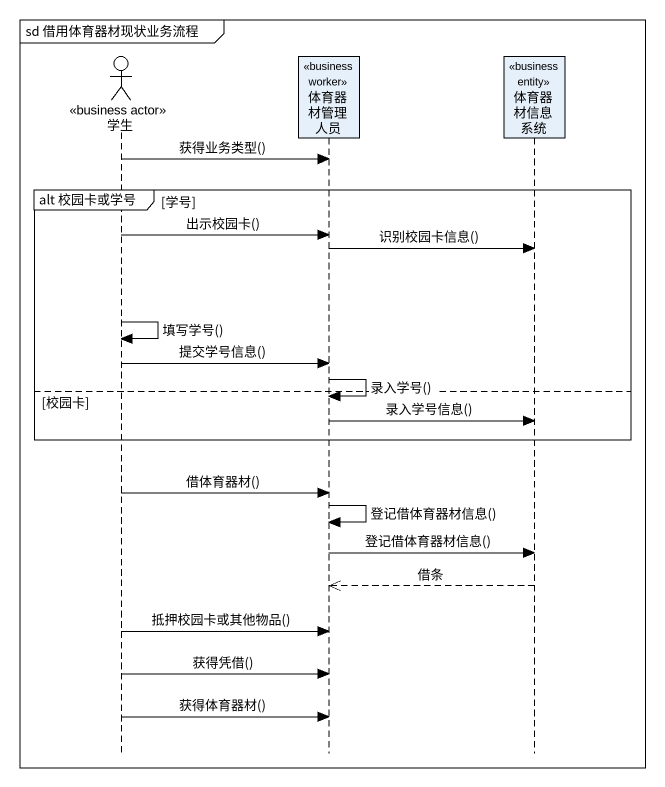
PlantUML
@startuml
mainframe sd 借用体育器材现状业务流程
hide footbox
actor 学生 <<business actor>>
participant 体育器材管理人员 <<business worker>>
participant 体育器材信息系统 <<business entity>>

学生 -> 体育器材管理人员 : 获得业务类型()
group alt 校园卡或学号 [学号]
  学生 -> 体育器材管理人员 : 出示校园卡()
  体育器材管理人员 -> 体育器材信息系统 : 识别校园卡信息()
  学生 -> 学生 : 填写学号()
  学生 -> 体育器材管理人员 : 提交学号信息()
  体育器材管理人员 -> 体育器材管理人员 : 录入学号()
else 校园卡
  体育器材管理人员 -> 体育器材信息系统 : 录入学号信息()
end
学生 -> 体育器材管理人员 : 借体育器材()
体育器材管理人员 -> 体育器材管理人员 : 登记借体育器材信息()
体育器材管理人员 -> 体育器材信息系统 : 登记借体育器材信息()
体育器材信息系统 -->> 体育器材管理人员 : 借条
学生 -> 体育器材管理人员 : 抵押校园卡或其他物品()
学生 -> 体育器材管理人员 : 获得凭借()
学生 -> 体育器材管理人员 : 获得体育器材()
@enduml
